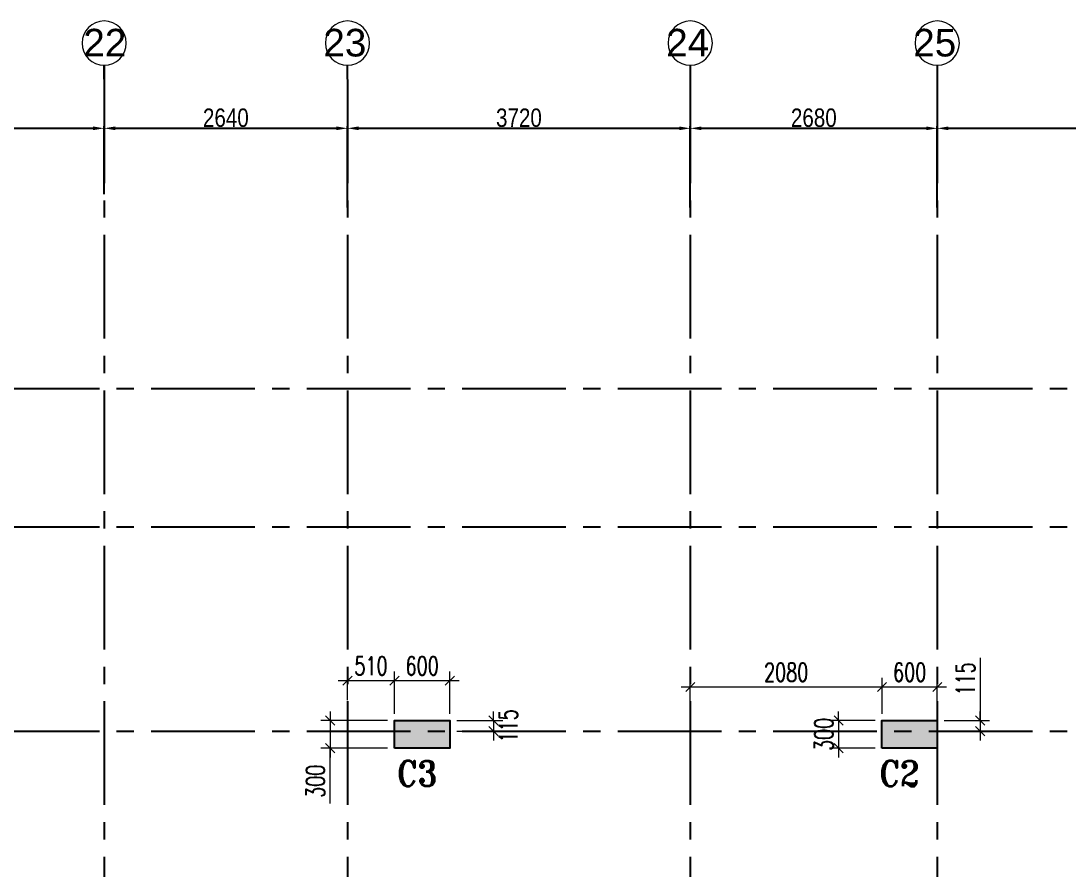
# Model space of a CAD drawing. Header units: millimetres. Extents: x 1123469 to 1752051, y -126924 to 196924.
# Drawn here: x 1402968 to 1414340, y -7816 to 1401 of the extents above; entities that cross this region are included whole.
import ezdxf
from ezdxf.enums import TextEntityAlignment as Align

# ---------------------------------------------------------------- set-up
doc = ezdxf.new("R2010")
doc.units = ezdxf.units.MM
doc.header["$LTSCALE"] = 500
doc.header["$MEASUREMENT"] = 0
doc.header["$PDMODE"] = 34
for name, pattern in [('CONTINOUS', [0]), ('DASHDOT', [1, 0.5, -0.25, 0, -0.25]), ('Site$0$CENTER2', [1.125, 0.75, -0.125, 0.125, -0.125])]:
    doc.linetypes.add(name, pattern=pattern)
doc.layers.get('Defpoints').update_dxf_attribs({"lineweight": 0})
for name, color, linetype, lineweight in [('COL. NO.', 1, 'DASHDOT', 15), ('CUT OUT', 1, 'Continuous', 13), ('dim-M', 1, 'Continuous', 15), ('GRID NO.', 7, 'Continuous', 20), ('TOWER COL HATCH', 253, 'Continuous', 20)]:
    doc.layers.add(name, color=color, linetype=linetype, lineweight=lineweight)
for name, color, linetype in [('GLASS', 5, 'Continuous'), ('GRID', 7, 'Continuous'), ('GRID DIM', 7, 'Continuous'), ('TOWER AREA COLUMN.', 6, 'Continuous')]:
    doc.layers.add(name, color=color, linetype=linetype)
doc.styles.add('2MM', font='romans.shx', dxfattribs={"width": 0.7})
doc.styles.add('D50', font='arial.ttf', dxfattribs={"width": 0.8})
doc.styles.add('ROMANT', font='romant__.ttf', dxfattribs={"width": 0.9, "height": 600})
doc.dimstyles.new('INNER DIM', dxfattribs={"dimtxt": 200, "dimasz": 120, "dimexe": 25, "dimexo": 25, "dimgap": 12, "dimtad": 1, "dimdec": 0, "dimrnd": 5, "dimzin": 0, "dimdsep": 46, "dimtxsty": 'D50', "dimcen": 0.09, "dimdle": 25, "dimclrt": 6, "dimadec": 0, "dimazin": 0, "dimtfac": 1, "dimtdec": 0, "dimtofl": 0, "dimtmove": 1, "dimatfit": 3, "dimfxl": 75, "dimtolj": 1, "dimtzin": 0, "dimarcsym": 0})
doc.dimstyles.new('RAJESH', dxfattribs={"dimtxt": 200, "dimasz": 180, "dimexe": 100, "dimexo": 250, "dimgap": 50, "dimtad": 2, "dimdec": 0, "dimzin": 1, "dimdsep": 46, "dimtxsty": '2MM', "dimblk": 'OBLIQUE', "dimcen": 0, "dimdle": 100, "dimclrd": 1, "dimclre": 1, "dimclrt": 3, "dimadec": 0, "dimazin": 0, "dimtfac": 1, "dimtdec": 0, "dimtix": 1, "dimtmove": 2, "dimatfit": 3, "dimfxl": 1, "dimtolj": 1, "dimlwd": -1, "dimarcsym": 0})

# ---------------------------------------------------------------- blocks, each defined once
blk = doc.blocks.new('GRID MARK')
at = {"layer": 'GRID NO.', "const_width": 50}
blk.add_lwpolyline([(0, -541), (0, -891)], dxfattribs=at)
at = {"layer": 'GRID NO.'}
blk.add_circle((0, 0), 541, dxfattribs=at)
at = {"layer": 'GRID NO.', "style": 'D50', "width": 0.8}
blk.add_attdef('Y1', text='', height=500, dxfattribs=at).set_placement((-33, -267), align=Align.CENTER)
blk = doc.blocks.new('*D27')
at = {"layer": 'Defpoints', "color": 0, "linetype": 'Continuous', "transparency": 16777216}
for p in [(1403871, 258393), (1401231, 257652), (1403871, 257652)]:
    blk.add_point(p, dxfattribs=at)
at = {"layer": 'GRID DIM', "color": 0, "linetype": 'Continuous', "lineweight": -2, "transparency": 16777216}
for p, q in [((1401231, 257677), (1401231, 258418)), ((1403871, 257677), (1403871, 258418))]:
    blk.add_line(p, q, dxfattribs=at)
at = {"layer": 'GRID DIM', "linetype": 'Continuous', "lineweight": -2, "transparency": 16777216}
blk.add_line((1401351, 258393), (1403751, 258393), dxfattribs=at)
at = {"layer": 'GRID DIM', "linetype": 'Continuous', "transparency": 16777216}
for points in [[(1401351, 258413), (1401351, 258373), (1401231, 258393)], [(1403751, 258413), (1403751, 258373), (1403871, 258393)]]:
    blk.add_solid(points, dxfattribs=at)
at = {"layer": 'GRID DIM', "linetype": 'Continuous', "transparency": 16777216, "insert": (1402551, 258507), "char_height": 200, "attachment_point": 5, "style": 'D50'}
blk.add_mtext('\\A1;2640', dxfattribs=at)
blk = doc.blocks.new('*D28')
at = {"layer": 'Defpoints', "color": 0, "linetype": 'Continuous', "transparency": 16777216}
for p in [(1406511, 258393), (1403871, 257652), (1406511, 257510)]:
    blk.add_point(p, dxfattribs=at)
at = {"layer": 'GRID DIM', "color": 0, "linetype": 'Continuous', "lineweight": -2, "transparency": 16777216}
for p, q in [((1403871, 257677), (1403871, 258418)), ((1406511, 257535), (1406511, 258418))]:
    blk.add_line(p, q, dxfattribs=at)
at = {"layer": 'GRID DIM', "linetype": 'Continuous', "lineweight": -2, "transparency": 16777216}
blk.add_line((1403991, 258393), (1406391, 258393), dxfattribs=at)
at = {"layer": 'GRID DIM', "linetype": 'Continuous', "transparency": 16777216}
for points in [[(1403991, 258413), (1403991, 258373), (1403871, 258393)], [(1406391, 258413), (1406391, 258373), (1406511, 258393)]]:
    blk.add_solid(points, dxfattribs=at)
at = {"layer": 'GRID DIM', "linetype": 'Continuous', "transparency": 16777216, "insert": (1405191, 258507), "char_height": 200, "attachment_point": 5, "style": 'D50'}
blk.add_mtext('\\A1;2640', dxfattribs=at)
blk = doc.blocks.new('*D29')
at = {"layer": 'Defpoints', "color": 0, "linetype": 'Continuous', "transparency": 16777216}
for p in [(1410231, 258393), (1406511, 257510), (1410231, 257510)]:
    blk.add_point(p, dxfattribs=at)
at = {"layer": 'GRID DIM', "color": 0, "linetype": 'Continuous', "lineweight": -2, "transparency": 16777216}
for p, q in [((1406511, 257535), (1406511, 258418)), ((1410231, 257535), (1410231, 258418))]:
    blk.add_line(p, q, dxfattribs=at)
at = {"layer": 'GRID DIM', "linetype": 'Continuous', "lineweight": -2, "transparency": 16777216}
blk.add_line((1406631, 258393), (1410111, 258393), dxfattribs=at)
at = {"layer": 'GRID DIM', "linetype": 'Continuous', "transparency": 16777216}
for points in [[(1406631, 258413), (1406631, 258373), (1406511, 258393)], [(1410111, 258413), (1410111, 258373), (1410231, 258393)]]:
    blk.add_solid(points, dxfattribs=at)
at = {"layer": 'GRID DIM', "linetype": 'Continuous', "transparency": 16777216, "insert": (1408371, 258507), "char_height": 200, "attachment_point": 5, "style": 'D50'}
blk.add_mtext('\\A1;3720', dxfattribs=at)
blk = doc.blocks.new('*D30')
at = {"layer": 'Defpoints', "color": 0, "linetype": 'Continuous', "transparency": 16777216}
for p in [(1412911, 258393), (1410231, 257510), (1412911, 257510)]:
    blk.add_point(p, dxfattribs=at)
at = {"layer": 'GRID DIM', "color": 0, "linetype": 'Continuous', "lineweight": -2, "transparency": 16777216}
for p, q in [((1410231, 257535), (1410231, 258418)), ((1412911, 257535), (1412911, 258418))]:
    blk.add_line(p, q, dxfattribs=at)
at = {"layer": 'GRID DIM', "linetype": 'Continuous', "lineweight": -2, "transparency": 16777216}
blk.add_line((1410351, 258393), (1412791, 258393), dxfattribs=at)
at = {"layer": 'GRID DIM', "linetype": 'Continuous', "transparency": 16777216}
for points in [[(1410351, 258413), (1410351, 258373), (1410231, 258393)], [(1412791, 258413), (1412791, 258373), (1412911, 258393)]]:
    blk.add_solid(points, dxfattribs=at)
at = {"layer": 'GRID DIM', "linetype": 'Continuous', "transparency": 16777216, "insert": (1411571, 258507), "char_height": 200, "attachment_point": 5, "style": 'D50'}
blk.add_mtext('\\A1;2680', dxfattribs=at)
blk = doc.blocks.new('*D31')
at = {"layer": 'Defpoints', "color": 0, "linetype": 'Continuous', "transparency": 16777216}
for p in [(1416441, 258393), (1412911, 257510), (1416441, 257510)]:
    blk.add_point(p, dxfattribs=at)
at = {"layer": 'GRID DIM', "color": 0, "linetype": 'Continuous', "lineweight": -2, "transparency": 16777216}
for p, q in [((1412911, 257535), (1412911, 258418)), ((1416441, 257535), (1416441, 258418))]:
    blk.add_line(p, q, dxfattribs=at)
at = {"layer": 'GRID DIM', "linetype": 'Continuous', "lineweight": -2, "transparency": 16777216}
blk.add_line((1413031, 258393), (1416321, 258393), dxfattribs=at)
at = {"layer": 'GRID DIM', "linetype": 'Continuous', "transparency": 16777216}
for points in [[(1413031, 258413), (1413031, 258373), (1412911, 258393)], [(1416321, 258413), (1416321, 258373), (1416441, 258393)]]:
    blk.add_solid(points, dxfattribs=at)
at = {"layer": 'GRID DIM', "linetype": 'Continuous', "transparency": 16777216, "insert": (1414676, 258507), "char_height": 200, "attachment_point": 5, "style": 'D50'}
blk.add_mtext('\\A1;3530', dxfattribs=at)
blk = doc.blocks.new('3tgra')
at = {"layer": 'TOWER COL HATCH'}
h = blk.add_hatch(color=253, dxfattribs=at)
h.dxf.hatch_style = 1
h.paths.add_polyline_path([(1395431, 91122), (1395431, 91422), (1394831, 91422), (1394831, 91122)])
h = blk.add_hatch(color=253, dxfattribs=at)
h.dxf.hatch_style = 1
h.paths.add_polyline_path([(1400721, 91122), (1400721, 91422), (1400121, 91422), (1400121, 91122)])
at = {"layer": 'TOWER AREA COLUMN.', "color": 4}
for points in [[(1395431, 91122), (1395431, 91422), (1394831, 91422), (1394831, 91122)], [(1400721, 91122), (1400721, 91422), (1400121, 91422), (1400121, 91122)]]:
    blk.add_lwpolyline(points, close=True, dxfattribs=at)
blk = doc.blocks.new('_Oblique')
at = {"color": 0, "linetype": 'ByBlock', "lineweight": -2}
blk.add_line((-0.5, -0.5), (0.5, 0.5), dxfattribs=at)
blk = doc.blocks.new('*D1534')
at = {"layer": 'Defpoints', "color": 0, "ltscale": 100, "transparency": 16777216}
for p in [(1412311, 91786), (1412311, 91422), (1412911, 91422)]:
    blk.add_point(p, dxfattribs=at)
at = {"layer": 'dim-M', "color": 1, "ltscale": 100, "transparency": 16777216}
blk.add_line((1413011, 91786), (1412211, 91786), dxfattribs=at)
at = {"layer": 'dim-M', "color": 1, "lineweight": -2, "ltscale": 100, "transparency": 16777216}
for p, q in [((1412311, 91497), (1412311, 91886)), ((1412911, 91497), (1412911, 91886))]:
    blk.add_line(p, q, dxfattribs=at)
at = {"layer": 'dim-M', "color": 1, "ltscale": 100, "transparency": 16777216, "xscale": 100, "yscale": 100, "zscale": 100, "rotation": 180}
blk.add_blockref('_Oblique', (1412311, 91786), dxfattribs=at)
at = {"layer": 'dim-M', "color": 1, "ltscale": 100, "transparency": 16777216, "xscale": 100, "yscale": 100, "zscale": 100}
blk.add_blockref('_Oblique', (1412911, 91786), dxfattribs=at)
at = {"layer": 'dim-M', "color": 3, "ltscale": 100, "transparency": 16777216, "insert": (1412611, 91946), "char_height": 200, "attachment_point": 5, "style": '2MM'}
blk.add_mtext('\\A1;600', dxfattribs=at)
blk = doc.blocks.new('*D1535')
at = {"layer": 'Defpoints', "color": 0, "ltscale": 100, "transparency": 16777216}
for p in [(1412311, 91422), (1411840, 91122), (1412311, 91122)]:
    blk.add_point(p, dxfattribs=at)
at = {"layer": 'dim-M', "color": 1, "ltscale": 100, "transparency": 16777216}
for p, q in [((1411840, 91422), (1411840, 91522)), ((1411840, 91422), (1411840, 91122)), ((1411840, 91122), (1411840, 91022))]:
    blk.add_line(p, q, dxfattribs=at)
at = {"layer": 'dim-M', "color": 1, "lineweight": -2, "ltscale": 100, "transparency": 16777216}
for p, q in [((1412236, 91422), (1411740, 91422)), ((1412236, 91122), (1411740, 91122))]:
    blk.add_line(p, q, dxfattribs=at)
at = {"layer": 'dim-M', "color": 1, "ltscale": 100, "transparency": 16777216, "xscale": 100, "yscale": 100, "zscale": 100}
for p, rotation in [((1411840, 91422), 270), ((1411840, 91122), 90)]:
    blk.add_blockref('_Oblique', p, dxfattribs=dict(at, rotation=rotation))
at = {"layer": 'dim-M', "color": 3, "ltscale": 100, "transparency": 16777216, "insert": (1411680, 91272), "char_height": 200, "attachment_point": 5, "rotation": 90, "style": '2MM'}
blk.add_mtext('\\A1;300', dxfattribs=at)
blk = doc.blocks.new('*D1536')
at = {"layer": 'Defpoints', "color": 0, "ltscale": 100, "transparency": 16777216}
for p in [(1412911, 91422), (1412911, 91307), (1413377, 91307)]:
    blk.add_point(p, dxfattribs=at)
at = {"layer": 'dim-M', "color": 1, "ltscale": 100, "transparency": 16777216}
for p, q in [((1413377, 92103), (1413377, 91422)), ((1413377, 91422), (1413377, 91522)), ((1413377, 91422), (1413377, 91307)), ((1413377, 91422), (1413377, 91307)), ((1413377, 91307), (1413377, 91207))]:
    blk.add_line(p, q, dxfattribs=at)
at = {"layer": 'dim-M', "color": 1, "lineweight": -2, "ltscale": 100, "transparency": 16777216}
for p, q in [((1412986, 91422), (1413477, 91422)), ((1412986, 91307), (1413477, 91307))]:
    blk.add_line(p, q, dxfattribs=at)
at = {"layer": 'dim-M', "color": 1, "ltscale": 100, "transparency": 16777216, "xscale": 100, "yscale": 100, "zscale": 100}
for p, rotation in [((1413377, 91422), 270), ((1413377, 91307), 90)]:
    blk.add_blockref('_Oblique', p, dxfattribs=dict(at, rotation=rotation))
at = {"layer": 'dim-M', "color": 3, "ltscale": 100, "transparency": 16777216, "insert": (1413217, 91873), "char_height": 200, "attachment_point": 5, "rotation": 90, "style": '2MM'}
blk.add_mtext('\\A1;115', dxfattribs=at)
blk = doc.blocks.new('*D1537')
at = {"layer": 'Defpoints', "color": 0, "ltscale": 100, "transparency": 16777216}
for p in [(1410231, 91786), (1410231, 91422), (1412311, 91422)]:
    blk.add_point(p, dxfattribs=at)
at = {"layer": 'dim-M', "color": 1, "ltscale": 100, "transparency": 16777216}
blk.add_line((1412411, 91786), (1410131, 91786), dxfattribs=at)
at = {"layer": 'dim-M', "color": 1, "lineweight": -2, "ltscale": 100, "transparency": 16777216}
for p, q in [((1410231, 91497), (1410231, 91886)), ((1412311, 91497), (1412311, 91886))]:
    blk.add_line(p, q, dxfattribs=at)
at = {"layer": 'dim-M', "color": 1, "ltscale": 100, "transparency": 16777216, "xscale": 100, "yscale": 100, "zscale": 100, "rotation": 180}
blk.add_blockref('_Oblique', (1410231, 91786), dxfattribs=at)
at = {"layer": 'dim-M', "color": 1, "ltscale": 100, "transparency": 16777216, "xscale": 100, "yscale": 100, "zscale": 100}
blk.add_blockref('_Oblique', (1412311, 91786), dxfattribs=at)
at = {"layer": 'dim-M', "color": 3, "ltscale": 100, "transparency": 16777216, "insert": (1411271, 91946), "char_height": 200, "attachment_point": 5, "style": '2MM'}
blk.add_mtext('\\A1;2080', dxfattribs=at)
blk = doc.blocks.new('*D1538')
at = {"layer": 'Defpoints', "color": 0, "ltscale": 100, "transparency": 16777216}
for p in [(1407021, 91855), (1407021, 91422), (1407621, 91422)]:
    blk.add_point(p, dxfattribs=at)
at = {"layer": 'dim-M', "color": 1, "lineweight": -2, "ltscale": 100, "transparency": 16777216}
for p, q in [((1407021, 91497), (1407021, 91955)), ((1407621, 91497), (1407621, 91955))]:
    blk.add_line(p, q, dxfattribs=at)
at = {"layer": 'dim-M', "color": 1, "ltscale": 100, "transparency": 16777216}
blk.add_line((1407721, 91855), (1406921, 91855), dxfattribs=at)
at = {"layer": 'dim-M', "color": 1, "ltscale": 100, "transparency": 16777216, "xscale": 100, "yscale": 100, "zscale": 100, "rotation": 180}
blk.add_blockref('_Oblique', (1407021, 91855), dxfattribs=at)
at = {"layer": 'dim-M', "color": 1, "ltscale": 100, "transparency": 16777216, "xscale": 100, "yscale": 100, "zscale": 100}
blk.add_blockref('_Oblique', (1407621, 91855), dxfattribs=at)
at = {"layer": 'dim-M', "color": 3, "ltscale": 100, "transparency": 16777216, "insert": (1407321, 92015), "char_height": 200, "attachment_point": 5, "style": '2MM'}
blk.add_mtext('\\A1;600', dxfattribs=at)
blk = doc.blocks.new('*D1539')
at = {"layer": 'Defpoints', "color": 0, "ltscale": 100, "transparency": 16777216}
for p in [(1407021, 91422), (1406323, 91122), (1407021, 91122)]:
    blk.add_point(p, dxfattribs=at)
at = {"layer": 'dim-M', "color": 1, "ltscale": 100, "transparency": 16777216}
for p, q in [((1406323, 91522), (1406323, 91022)), ((1406323, 90523), (1406323, 91122))]:
    blk.add_line(p, q, dxfattribs=at)
at = {"layer": 'dim-M', "color": 1, "lineweight": -2, "ltscale": 100, "transparency": 16777216}
for p, q in [((1406946, 91422), (1406223, 91422)), ((1406946, 91122), (1406223, 91122))]:
    blk.add_line(p, q, dxfattribs=at)
at = {"layer": 'dim-M', "color": 1, "ltscale": 100, "transparency": 16777216, "xscale": 100, "yscale": 100, "zscale": 100}
for p, rotation in [((1406323, 91422), 90), ((1406323, 91122), 270)]:
    blk.add_blockref('_Oblique', p, dxfattribs=dict(at, rotation=rotation))
at = {"layer": 'dim-M', "color": 3, "ltscale": 100, "transparency": 16777216, "insert": (1406163, 90763), "char_height": 200, "attachment_point": 5, "rotation": 90, "style": '2MM'}
blk.add_mtext('\\A1;300', dxfattribs=at)
blk = doc.blocks.new('*D1540')
at = {"layer": 'Defpoints', "color": 0, "ltscale": 100, "transparency": 16777216}
for p in [(1407621, 91422), (1407621, 91307), (1408096, 91307)]:
    blk.add_point(p, dxfattribs=at)
at = {"layer": 'dim-M', "color": 1, "ltscale": 100, "transparency": 16777216}
for p, q in [((1408096, 91422), (1408096, 91522)), ((1408096, 91422), (1408096, 91307)), ((1408096, 91307), (1408096, 91207))]:
    blk.add_line(p, q, dxfattribs=at)
at = {"layer": 'dim-M', "color": 1, "lineweight": -2, "ltscale": 100, "transparency": 16777216}
for p, q in [((1407696, 91422), (1408196, 91422)), ((1407696, 91307), (1408196, 91307))]:
    blk.add_line(p, q, dxfattribs=at)
at = {"layer": 'dim-M', "color": 1, "ltscale": 100, "transparency": 16777216, "xscale": 100, "yscale": 100, "zscale": 100}
for p, rotation in [((1408096, 91422), 270), ((1408096, 91307), 90)]:
    blk.add_blockref('_Oblique', p, dxfattribs=dict(at, rotation=rotation))
at = {"layer": 'dim-M', "color": 3, "ltscale": 100, "transparency": 16777216, "insert": (1408256, 91364), "char_height": 200, "attachment_point": 5, "rotation": 90, "style": '2MM'}
blk.add_mtext('\\A1;115', dxfattribs=at)
blk = doc.blocks.new('*D1541')
at = {"layer": 'Defpoints', "color": 0, "ltscale": 100, "transparency": 16777216}
for p in [(1406511, 91855), (1406511, 91567), (1407021, 91422)]:
    blk.add_point(p, dxfattribs=at)
at = {"layer": 'dim-M', "color": 1, "lineweight": -2, "ltscale": 100, "transparency": 16777216}
for p, q in [((1406511, 91642), (1406511, 91955)), ((1407021, 91497), (1407021, 91955))]:
    blk.add_line(p, q, dxfattribs=at)
at = {"layer": 'dim-M', "color": 1, "ltscale": 100, "transparency": 16777216}
blk.add_line((1407121, 91855), (1406411, 91855), dxfattribs=at)
at = {"layer": 'dim-M', "color": 1, "ltscale": 100, "transparency": 16777216, "xscale": 100, "yscale": 100, "zscale": 100, "rotation": 180}
blk.add_blockref('_Oblique', (1406511, 91855), dxfattribs=at)
at = {"layer": 'dim-M', "color": 1, "ltscale": 100, "transparency": 16777216, "xscale": 100, "yscale": 100, "zscale": 100}
blk.add_blockref('_Oblique', (1407021, 91855), dxfattribs=at)
at = {"layer": 'dim-M', "color": 3, "ltscale": 100, "transparency": 16777216, "insert": (1406766, 92015), "char_height": 200, "attachment_point": 5, "style": '2MM'}
blk.add_mtext('\\A1;510', dxfattribs=at)
blk = doc.blocks.new('EEE')
at = {"layer": 'GRID', "color": 16, "linetype": 'Site$0$CENTER2', "ltscale": 3}
for points in [[(1403870.6, 258923.2), (1403870.6, 223711.9)], [(1406510.6, 258923.2), (1406510.6, 223711.9)], [(1410230.6, 258923.2), (1410230.6, 223711.9)], [(1412910.6, 258923.2), (1412910.6, 223711.9)], [(1363880.9, 255568.6), (1442964.5, 255568.6)], [(1363880.9, 254068.6), (1442964.5, 254068.6)], [(1363880.9, 251848.8), (1442964.5, 251848.8)]]:
    blk.add_lwpolyline(points, dxfattribs=at)
at = {"layer": 'GRID NO.'}
ref = blk.add_blockref('GRID MARK', (1403870.6, 259318.5), dxfattribs=dict(at, xscale=-0.4435200000032785, yscale=0.4435200000032785, zscale=0.4435200000032785))
ref.add_attrib('Y1', '22', dxfattribs={"height": 300, "style": 'D50'}).set_placement((1403877.4, 259172.9), align=Align.CENTER)
ref = blk.add_blockref('GRID MARK', (1406510.6, 259318.5), dxfattribs=dict(at, xscale=-0.4435200000032785, yscale=0.4435200000032785, zscale=0.4435200000032785))
ref.add_attrib('Y1', '23', dxfattribs={"height": 300, "style": 'D50'}).set_placement((1406482.4, 259172.9), align=Align.CENTER)
ref = blk.add_blockref('GRID MARK', (1410230.6, 259318.5), dxfattribs=dict(at, xscale=-0.4435200000032785, yscale=0.4435200000032785, zscale=0.4435200000032785))
ref.add_attrib('Y1', '24', dxfattribs={"height": 300, "style": 'D50'}).set_placement((1410202.4, 259172.9), align=Align.CENTER)
ref = blk.add_blockref('GRID MARK', (1412910.6, 259318.5), dxfattribs=dict(at, xscale=-0.4435200000032785, yscale=0.4435200000032785, zscale=0.4435200000032785))
ref.add_attrib('Y1', '25', dxfattribs={"height": 300, "style": 'D50'}).set_placement((1412883, 259172.9), align=Align.CENTER)
at = {"layer": 'GRID DIM', "color": 0, "linetype": 'Continuous'}
for base, p1, p2, picture, middle in [((1403870.6, 258393.3), (1401230.6, 257651.5), (1403870.6, 257651.5), '*D27', (1402550.6, 258507.4)), ((1406510.6, 258393.3), (1403870.6, 257651.5), (1406510.6, 257509.7), '*D28', (1405190.6, 258507.4)), ((1410230.6, 258393.3), (1406510.6, 257509.7), (1410230.6, 257509.7), '*D29', (1408370.6, 258507.5)), ((1412910.6, 258393.3), (1410230.6, 257509.7), (1412910.6, 257509.7), '*D30', (1411570.6, 258507.4)), ((1416440.6, 258393.3), (1412910.6, 257509.7), (1416440.6, 257509.7), '*D31', (1414675.6, 258507.5))]:
    dim = blk.add_linear_dim(base=base, p1=p1, p2=p2, dimstyle='INNER DIM', override={"dimclrd": 256, "dimclrt": 256}, dxfattribs=at)
    dim.commit()
    dim.dimension.update_dxf_attribs({"geometry": picture, "text_midpoint": middle})
blk = doc.blocks.new('G012')
at = {"layer": 'COL. NO.', "color": 4, "linetype": 'CONTINOUS', "style": 'ROMANT', "width": 0.9}
for s, p in [('C3', (1407047.5, 90711, 0)), ('C2', (1412282.5, 90711, 0))]:
    blk.add_text(s, height=275, dxfattribs=at).set_placement(p)
at = {"layer": 'dim-M', "ltscale": 100}
for base, p1, p2, angle, picture, middle in [((1406510.6, 91854.7), (1407020.6, 91421.7), (1406510.6, 91567.3), 180, '*D1541', (1406765.6, 92014.7)), ((1407020.6, 91854.7), (1407620.6, 91421.7), (1407020.6, 91421.7), 180, '*D1538', (1407320.6, 92014.7)), ((1410230.6, 91786.1), (1412310.6, 91421.7), (1410230.6, 91421.7), 180, '*D1537', (1411270.6, 91946.1)), ((1412310.6, 91786.1), (1412910.6, 91421.7), (1412310.6, 91421.7), 180, '*D1534', (1412610.6, 91946.1)), ((1408096.2, 91306.7), (1407620.6, 91421.7), (1407620.6, 91306.7), 90, '*D1540', (1408256.2, 91364.2)), ((1411839.9, 91121.7), (1412310.6, 91421.7), (1412310.6, 91121.7), 90, '*D1535', (1411679.9, 91271.7))]:
    dim = blk.add_linear_dim(base=base, p1=p1, p2=p2, angle=angle, dimstyle='RAJESH', override={"dimasz": 100, "dimexo": 75, "dimgap": 60, "dimtmove": 1}, dxfattribs=at)
    dim.commit()
    dim.dimension.update_dxf_attribs({"geometry": picture, "text_midpoint": middle})
for base, p1, p2, picture, middle in [((1413376.6, 91306.7), (1412910.6, 91421.7), (1412910.6, 91306.7), '*D1536', (1413339.3, 91872.7)), ((1406323.2, 91121.7), (1407020.6, 91421.7), (1407020.6, 91121.7), '*D1539', (1406163.2, 90762.9))]:
    dim = blk.add_linear_dim(base=base, p1=p1, p2=p2, angle=90, dimstyle='RAJESH', override={"dimasz": 100, "dimexo": 75, "dimgap": 60, "dimtmove": 1}, dxfattribs=at)
    dim.commit()
    dim.dimension.update_dxf_attribs({"geometry": picture, "text_midpoint": middle, "dimtype": 128})

msp = doc.modelspace()

# ---------------------------------------------------------------- block references
at = {"layer": 'CUT OUT', "color": 4, "xscale": -1}
msp.add_blockref('3tgra', (2807741.3, -97615.5), dxfattribs=at)
at = {"layer": 'dim-M', "color": 4}
msp.add_blockref('G012', (0, -97615.5), dxfattribs=at)
at = {"layer": 'GLASS', "color": 4}
msp.add_blockref('EEE', (0, -258157.5), dxfattribs=at)

doc.saveas('drawing.dxf')
